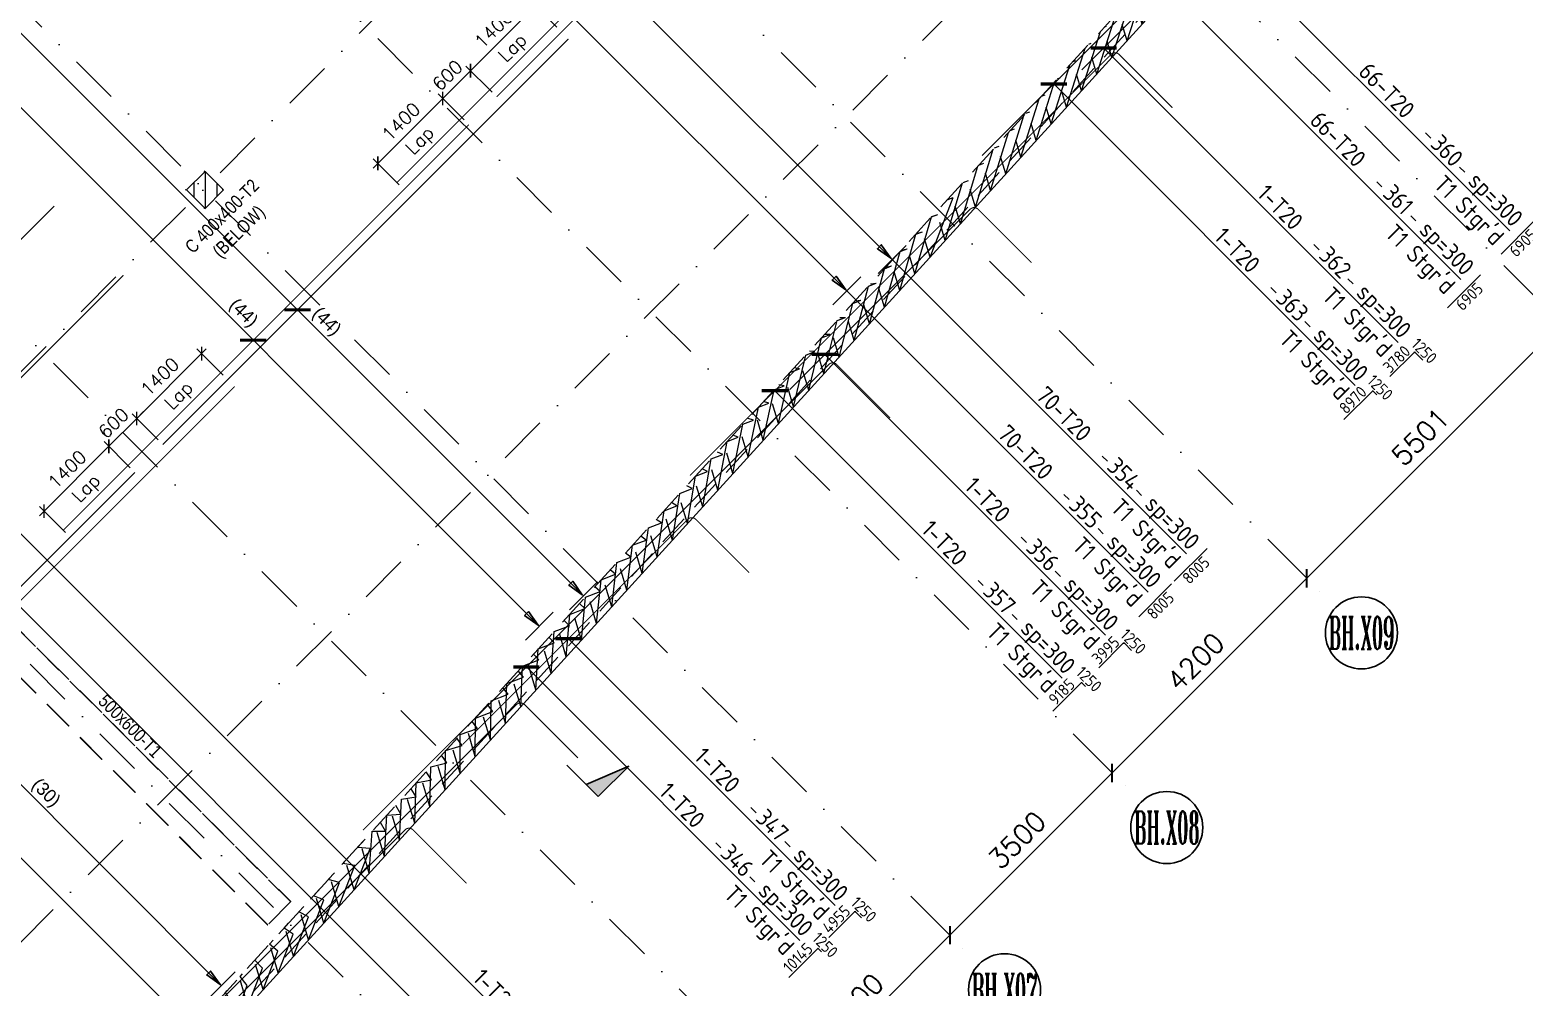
# Model space of a CAD drawing. Extents: x 660761725 to 1323371458, y 2734871439 to 5470067957.
# Drawn here: x 661615071 to 661637868, y 2735033176 to 2735047780 of the extents above; entities that cross this region are included whole.
import ezdxf
from ezdxf.enums import TextEntityAlignment as Align

# ---------------------------------------------------------------- set-up
doc = ezdxf.new("R2010")
doc.units = 0
for name, pattern in [('AXES', [1.95, 1.2, -0.25, 0.25, -0.25]), ('Hidden', [714.375, 476.25, -238.125]), ('sbp_axis_short', [10, 5, -2.5, 0, -2.5])]:
    doc.linetypes.add(name, pattern=pattern)
doc.layers.add('A-DETL', color=5, linetype='Continuous', lineweight=9, true_color=0x0000ff)
for name, color, linetype, lineweight in [('A-FLOR-PATT', 7, 'Continuous', 15), ('A-ROOF', 7, 'Continuous', 15), ('S-BEAM-IDEN', 2, 'Continuous', 9), ('S-COLS-IDEN', 7, 'Continuous', 9), ('S-GRID', 7, 'Continuous', 9), ('S-GRID-IDEN', 7, 'Continuous', 13)]:
    doc.layers.add(name, color=color, linetype=linetype, lineweight=lineweight)
for name, color, linetype in [('S-AXIS', 20, 'AXES'), ('S-DIMO', 100, 'Continuous'), ('S-RBAR-T16', 201, 'Continuous'), ('S-RBAR-T20', 10, 'Continuous'), ('S-RDIMO', 8, 'Continuous'), ('S-RSYMB', 7, 'Continuous'), ('S-SCEL-INDT', 222, 'Continuous'), ('S-SIMPLETEXT', 7, 'Continuous')]:
    doc.layers.add(name, color=color, linetype=linetype)
doc.styles.add('Arial Narrow_1', font='ARIALN.TTF', dxfattribs={"height": 199.9999999999998})
doc.styles.add('ARMACAD', font='isocp.shx')
doc.styles.add('ROMANS', font='romans.shx')
doc.styles.add('ROMANT', font='romant')
doc.dimstyles.new('S-DIMI-100', dxfattribs={"dimscale": 100, "dimtxt": 2, "dimasz": 1.5, "dimexe": 1, "dimexo": 1, "dimgap": 1, "dimtad": 1, "dimdec": 0, "dimzin": 12, "dimdsep": 46, "dimtxsty": 'ROMANS', "dimblk": 'ARCHTICK', "dimcen": 0.09, "dimdle": 1, "dimclrd": 8, "dimclre": 8, "dimclrt": 4, "dimadec": 0, "dimazin": 3, "dimtfac": 1, "dimtdec": 0, "dimtix": 1, "dimtmove": 1, "dimatfit": 3, "dimtolj": 1, "dimtzin": 0, "dimarcsym": 0})
doc.dimstyles.new('S-DIMO-100', dxfattribs={"dimscale": 100, "dimtxt": 3, "dimasz": 2, "dimexe": 1.5, "dimexo": 1.5, "dimgap": 1.5, "dimtad": 1, "dimdec": 0, "dimzin": 12, "dimdsep": 46, "dimtxsty": 'ROMANS', "dimblk": 'ARCHTICK', "dimcen": 0.09, "dimdle": 1.5, "dimclrd": 8, "dimclre": 8, "dimclrt": 4, "dimadec": 0, "dimazin": 3, "dimtfac": 1, "dimtdec": 0, "dimtix": 1, "dimtmove": 1, "dimatfit": 3, "dimfxl": 1, "dimtolj": 1, "dimtzin": 0, "dimarcsym": 0})
pattern_1 = [(74.99999999999999, (0, 0), (-153.3407249233896, 41.08752341002518), [])]

# ---------------------------------------------------------------- blocks, each defined once
blk = doc.blocks.new('_ARCHTICK')
at = {"color": 0, "linetype": 'ByBlock', "const_width": 0.15}
blk.add_lwpolyline([(-0.5, -0.5), (0.5, 0.5)], dxfattribs=at)
blk = doc.blocks.new('*D106')
at = {"layer": 'S-DIMO', "color": 8, "lineweight": -2, "transparency": 16777216}
for p, q in [((662670865.278712, 2734539714.304279), (662666763.37868, 2734535612.214072)), ((662670753.1495123, 2734539614.301164), (662670653.146678, 2734539714.299362)), ((662666863.2801453, 2734535724.444356), (662666763.3737628, 2734535824.346107))]:
    blk.add_line(p, q, dxfattribs=at)
at = {"layer": 'S-DIMO', "color": 8, "lineweight": -2, "transparency": 16777216, "xscale": 200, "yscale": 200, "zscale": 200}
for p, rotation in [((662670759.2151537, 2734539608.235803), 45.00132815847456), ((662666869.4422386, 2734535718.282548), 225.0013281584746)]:
    blk.add_blockref('_ARCHTICK', p, dxfattribs=dict(at, rotation=rotation))
at = {"layer": 'S-DIMO', "color": 4, "transparency": 16777216, "insert": (662668602.1917437, 2734537875.386292), "char_height": 300, "width": 199.5440968434552, "attachment_point": 5, "rotation": 45.00132815847457, "style": 'ROMANS'}
blk.add_mtext('\\A1;5501', dxfattribs=at)
blk = doc.blocks.new('*D107')
at = {"layer": 'S-DIMO', "color": 8, "lineweight": -2, "transparency": 16777216}
for p, q in [((662666975.5054024, 2734535824.351418), (662663793.5986494, 2734532642.297144)), ((662666863.2801453, 2734535724.444356), (662666763.3733683, 2734535824.346501)), ((662663893.431664, 2734532754.595875), (662663793.5937319, 2734532854.429178))]:
    blk.add_line(p, q, dxfattribs=at)
at = {"layer": 'S-DIMO', "color": 8, "lineweight": -2, "transparency": 16777216, "xscale": 200, "yscale": 200, "zscale": 200}
for p, rotation in [((662666869.4418441, 2734535718.282943), 45.00132815847456), ((662663899.6622077, 2734532748.36562), 225.0013281584746)]:
    blk.add_blockref('_ARCHTICK', p, dxfattribs=dict(at, rotation=rotation))
at = {"layer": 'S-DIMO', "color": 4, "transparency": 16777216, "insert": (662665172.4150739, 2734534445.451398), "char_height": 300, "width": 199.5440968434552, "attachment_point": 5, "rotation": 45.00132815847457, "style": 'ROMANS'}
blk.add_mtext('\\A1;4200', dxfattribs=at)
blk = doc.blocks.new('*D108')
at = {"layer": 'S-DIMO', "color": 8, "lineweight": -2, "transparency": 16777216}
for p, q in [((662664005.7254373, 2734532854.434425), (662661318.7819568, 2734530167.366371)), ((662663893.431664, 2734532754.595875), (662663793.5934029, 2734532854.429507)), ((662661418.55793, 2734530279.72214), (662661318.7770395, 2734530379.498405))]:
    blk.add_line(p, q, dxfattribs=at)
at = {"layer": 'S-DIMO', "color": 8, "lineweight": -2, "transparency": 16777216, "xscale": 200, "yscale": 200, "zscale": 200}
for p, rotation in [((662663899.6618787, 2734532748.365949), 45.00132815847456), ((662661424.8455154, 2734530273.434847), 225.0013281584746)]:
    blk.add_blockref('_ARCHTICK', p, dxfattribs=dict(at, rotation=rotation))
at = {"layer": 'S-DIMO', "color": 4, "transparency": 16777216, "insert": (662662450.1167449, 2734531723.027515), "char_height": 300, "width": 199.5440968434552, "attachment_point": 5, "rotation": 45.00132815847457, "style": 'ROMANS'}
blk.add_mtext('\\A1;3500', dxfattribs=at)
blk = doc.blocks.new('*D109')
at = {"layer": 'S-DIMO', "color": 8, "lineweight": -2, "transparency": 16777216}
for p, q in [((662661530.908745, 2734530379.503651), (662658843.9652648, 2734527692.435597)), ((662661418.55793, 2734530279.72214), (662661318.7767109, 2734530379.498734)), ((662658943.6841958, 2734527804.848407), (662658843.9603475, 2734527904.567632))]:
    blk.add_line(p, q, dxfattribs=at)
at = {"layer": 'S-DIMO', "color": 8, "lineweight": -2, "transparency": 16777216, "xscale": 200, "yscale": 200, "zscale": 200}
for p, rotation in [((662661424.8451867, 2734530273.435175), 45.00132815847456), ((662658950.0288234, 2734527798.504073), 225.0013281584746)]:
    blk.add_blockref('_ARCHTICK', p, dxfattribs=dict(at, rotation=rotation))
at = {"layer": 'S-DIMO', "color": 4, "transparency": 16777216, "insert": (662659975.300053, 2734529248.096741), "char_height": 300, "width": 199.5440968434552, "attachment_point": 5, "rotation": 45.00132815847457, "style": 'ROMANS'}
blk.add_mtext('\\A1;3500', dxfattribs=at)
blk = doc.blocks.new('*U1142')
at = {"layer": 'S-AXIS', "color": 3, "linetype": 'Continuous'}
blk.add_circle((0, 5.5), 5.5, dxfattribs=at)
at = {"layer": 'S-AXIS', "color": 3, "linetype": 'Continuous', "ltscale": 0.5, "style": 'ROMANT', "width": 0.4, "flags": 8}
blk.add_attdef('A', text='', height=5, dxfattribs=at).set_placement((0, 5.5), align=Align.MIDDLE_CENTER)
blk = doc.blocks.new('*U1141')
at = {"layer": 'S-SCEL-INDT'}
blk.add_line((-1.598034076772778e-05, -9.017526509425661), (-4.236298395894313e-05, 0), dxfattribs=at)
blk.add_lwpolyline([(-1.598034251388655e-05, -9.017526509426535), (-2.729673832266011e-05, -5.517526509764139), (8.74998401881464, -9.017498218424205), (-1.598034251388655e-05, -9.017526509426535)], dxfattribs=at)
blk.add_solid([(8.749984018815223, -9.017498218424496), (-1.598034076772778e-05, -9.017526509423043), (4.374978361036412, -7.267512364094754), (-2.729674239717861e-05, -5.517526509763265)], dxfattribs=at)
blk = doc.blocks.new('I am… Limitless.')
at = {"layer": 'S-SCEL-INDT', "xscale": 75.00000000000088, "yscale": 75.00000000000088, "zscale": 75.00000000000088, "rotation": 44.999843533023}
blk.add_blockref('*U1141', (662368372.2272542, 2734532864.760094), dxfattribs=at)
blk = doc.blocks.new('I am… Atomic.')
at = {"layer": 'A-FLOR-PATT', "transparency": 33554600}
h = blk.add_hatch(dxfattribs=at)
h.set_pattern_fill('ANSI31', color=8, scale=50, angle=30, style=0)
h.set_pattern_definition(pattern_1)
edge = h.paths.add_edge_path()
edge.add_line((662389967.6433319, 2734579123.010657), (662390007.8012236, 2734579503.468677))
edge.add_line((662342114.705975, 2734544592.546931), (662390007.8012234, 2734579503.468677))
edge.add_line((662363195.8073889, 2734559608.047176), (662389967.7690635, 2734579123.040917))
edge.add_line((662362417.6524743, 2734559040.823584), (662363719.8899552, 2734559990.06879))
edge.add_line((662346720.4841449, 2734547598.623516), (662362783.6519626, 2734559307.613063))
edge.add_line((662345821.5310795, 2734546943.346041), (662347578.010761, 2734548223.703842))
edge.add_line((662342292.6126368, 2734544370.997322), (662346307.4227723, 2734547297.529027))
edge.add_line((662325865.2845687, 2734528370.671522), (662342114.6925843, 2734544592.5523))
edge.add_line((662340490.7204528, 2734542572.157625), (662342149.9785906, 2734544228.604904))
edge.add_line((662339422.0417168, 2734541505.28928), (662341320.3495216, 2734543400.381265))
edge.add_line((662336597.6306283, 2734538685.662872), (662340136.8031961, 2734542218.839921))
edge.add_line((662332705.8949801, 2734534800.520002), (662336243.7133716, 2734538332.345168))
edge.add_line((662332253.0745114, 2734534348.466631), (662332782.9359009, 2734534877.430412))
edge.add_line((662326312.3910785, 2734528417.846987), (662332351.9776915, 2734534447.202265))
edge.add_line((662325865.2845687, 2734528370.671522), (662326312.3910785, 2734528417.846987))
h = blk.add_hatch(dxfattribs=at)
h.set_pattern_fill('ANSI31', color=8, scale=50, angle=30, style=0)
h.set_pattern_definition(pattern_1)
edge = h.paths.add_edge_path()
edge.add_line((662389967.6433319, 2734579123.010657), (662390007.8012236, 2734579503.468677))
edge.add_line((662390178.8400514, 2734578972.951882), (662393574.2351673, 2734576558.543434))
edge.add_line((662390389.9110394, 2734578822.862847), (662389967.7690635, 2734579123.040917))
edge.add_line((662401600.1085552, 2734571260.373601), (662390007.8012234, 2734579503.468677))
edge.add_line((662401045.2346829, 2734570742.112331), (662400996.5411683, 2734571280.666277))
edge.add_line((662400996.5411683, 2734571280.666277), (662391834.41239, 2734577795.702194))
edge.add_line((662401631.7932035, 2734570909.939), (662401600.1085552, 2734571260.373601))
edge.add_line((662398386.0115408, 2734568087.393885), (662401045.2346829, 2734570742.112331))
edge.add_line((662378065.801715, 2734545768.423274), (662383150.2610395, 2734551353.010825))
edge.add_line((662383150.2610395, 2734551353.010825), (662388234.7203641, 2734556937.598375))
edge.add_line((662388234.7203641, 2734556937.598375), (662393319.1796887, 2734562522.185926))
edge.add_line((662393319.1796887, 2734562522.185926), (662398403.6390133, 2734568106.773477))
edge.add_line((662377177.0145457, 2734544792.211362), (662378389.7704264, 2734546124.258873))
edge.add_line((662345219.5168241, 2734509691.243385), (662350637.7770958, 2734515642.46591))
edge.add_line((662350637.7770958, 2734515642.46591), (662356056.0373675, 2734521593.688435))
edge.add_line((662356056.0373675, 2734521593.688435), (662361474.2976393, 2734527544.91096))
edge.add_line((662361474.2976393, 2734527544.91096), (662366892.5579109, 2734533496.133485))
edge.add_line((662366892.5579109, 2734533496.133485), (662372310.8181826, 2734539447.35601))
edge.add_line((662372310.8181826, 2734539447.35601), (662377729.0784543, 2734545398.578536))
edge.add_line((662345267.5598451, 2734509156.384884), (662400082.3408674, 2734569362.972085))
edge.add_line((662401418.6805061, 2734570690.601139), (662400941.3227103, 2734570214.051982))
edge.add_line((662400082.3408674, 2734569362.972085), (662401631.7932035, 2734570909.939))
h = blk.add_hatch(dxfattribs=at)
h.set_pattern_fill('ANSI31', color=8, scale=50, angle=30, style=0)
h.set_pattern_definition(pattern_1)
edge = h.paths.add_edge_path()
edge.add_line((662345468.2720397, 2734510142.524049), (662345661.1307589, 2734509588.669044))
edge.add_line((662345219.5168241, 2734509691.243385), (662350637.7770958, 2734515642.46591))
edge.add_line((662350637.7770958, 2734515642.46591), (662356056.0373675, 2734521593.688435))
edge.add_line((662356056.0373675, 2734521593.688435), (662361474.2976393, 2734527544.91096))
edge.add_line((662361474.2976393, 2734527544.91096), (662366892.5579109, 2734533496.133485))
edge.add_line((662366892.5579109, 2734533496.133485), (662372310.8181826, 2734539447.35601))
edge.add_line((662372310.8181826, 2734539447.35601), (662377729.0784543, 2734545398.578536))
edge.add_line((662345267.5598451, 2734509156.384884), (662400082.3408674, 2734569362.972085))
h = blk.add_hatch(dxfattribs=at)
h.set_pattern_fill('ANSI31', color=8, scale=50, angle=30, style=0)
h.set_pattern_definition(pattern_1)
h.paths.add_polyline_path([(662362567.9684874, 2734541642.178336), (662362850.2918742, 2734541359.375729), (662363133.0834014, 2734541642.167034), (662362850.7600147, 2734541924.969641)])
at = {"layer": 'A-DETL', "color": 8, "linetype": 'Hidden', "lineweight": 9}
for p, q in [((662399013.4511831, 2734568320.204953), (662345232.817815, 2734509249.488402)), ((662364156.989607, 2734530781.92594), (662352854.1594731, 2734542085.231205)), ((662352856.9098378, 2734542087.986068), (662364159.7371086, 2734530784.677935)), ((662362850.7600147, 2734541924.969641), (662362567.9684874, 2734541642.178336)), ((662362830.1465198, 2734541933.228604), (662362850.7600147, 2734541924.969641)), ((662363133.0834014, 2734541642.167034), (662362850.7600147, 2734541924.969641)), ((662362547.0126108, 2734541650.574477), (662362567.9684874, 2734541642.178336)), ((662362567.9684874, 2734541642.178336), (662362850.2918742, 2734541359.375729)), ((662362850.2918742, 2734541359.375729), (662363133.0834014, 2734541642.167034)), ((662363132.9666896, 2734541642.213795), (662363113.2691132, 2734541650.105788)), ((662362830.1352042, 2734541367.451661), (662362850.1751623, 2734541359.42249)), ((662363803.4928061, 2734530428.444213), (662357906.7160728, 2734536325.468826)), ((662357915.4686385, 2734536321.962039), (662363806.1121893, 2734530431.06788)), ((662364159.7371086, 2734530784.677935), (662363806.1121893, 2734530431.06788)), ((662364156.989607, 2734530781.92594), (662364159.7371086, 2734530784.677935)), ((662363806.1121893, 2734530431.06788), (662363803.4928061, 2734530428.444213)), ((662363804.2896813, 2734530429.241055), (662363806.0797445, 2734530431.031041))]:
    blk.add_line(p, q, dxfattribs=at)
at = {"layer": 'A-DETL', "color": 8, "linetype": 'Hidden', "lineweight": 9, "flags": 128}
blk.add_lwpolyline([(662345219.5168241, 2734509691.243385), (662350637.7770958, 2734515642.46591), (662356056.0373675, 2734521593.688435), (662361474.2976393, 2734527544.91096), (662366892.5579109, 2734533496.133485), (662372310.8181826, 2734539447.35601), (662377729.0784543, 2734545398.578536)], dxfattribs=at)
at = {"layer": 'A-ROOF', "color": 8, "lineweight": 13}
blk.add_line((662345267.5598451, 2734509156.384884), (662400082.3408674, 2734569362.972085), dxfattribs=at)
at = {"layer": 'S-BEAM-IDEN', "color": 8, "insert": (662361347.7209812, 2734533966.641987), "char_height": 199.9999999999998, "width": 1539.239999999998, "attachment_point": 1, "rotation": 314.9987998853191, "style": 'Arial Narrow_1'}
blk.add_mtext('500x600-T1', dxfattribs=at)
at = {"layer": 'S-COLS-IDEN', "color": 8, "char_height": 199.9999999999998, "attachment_point": 1, "rotation": 44.99999999999995, "style": 'Arial Narrow_1'}
for s, insert, width in [('C 400x400-T2', (662362523.9948907, 2734540800.585989), 1819.830624999998), ('(BELOW)', (662362944.9443963, 2734540735.104955), 1218.564999999999)]:
    blk.add_mtext(s, dxfattribs=dict(at, insert=insert, width=width))
blk = doc.blocks.new('*D253')
at = {"layer": 'S-RBAR-T16', "color": 8, "lineweight": -2, "transparency": 16777216}
for p, q in [((661617761.4165471, 2735042912.16855), (661616630.045352, 2735041780.797927)), ((661618017.7933155, 2735042514.37026), (661617619.9951909, 2735042912.168586)), ((661617027.8437631, 2735041524.420707), (661616630.0453877, 2735041922.219283))]:
    blk.add_line(p, q, dxfattribs=at)
at = {"layer": 'S-RBAR-T16', "color": 8, "lineweight": -2, "transparency": 16777216, "xscale": 150, "yscale": 150, "zscale": 150}
for p, rotation in [((661617690.7058511, 2735042841.45789), 44.99998551075971), ((661616700.756048, 2735041851.508587), 224.9999855107597)]:
    blk.add_blockref('_ARCHTICK', p, dxfattribs=dict(at, rotation=rotation))
at = {"layer": 'S-RBAR-T16', "color": 4, "transparency": 16777216, "char_height": 200, "attachment_point": 5, "rotation": 44.999985510759686, "style": 'ROMANS'}
for s, insert in [('\\A1;1400', (661617054.3096292, 2735042487.904631)), ('\\A1;Lap', (661617360.7224902, 2735042181.491614))]:
    blk.add_mtext(s, dxfattribs=dict(at, insert=insert))
blk = doc.blocks.new('*D254')
at = {"layer": 'S-RBAR-T16', "color": 8, "lineweight": -2, "transparency": 16777216}
for p, q in [((661616347.2028642, 2735041497.95499), (661615215.831773, 2735040366.584472)), ((661616603.5796955, 2735041100.156638), (661616205.781508, 2735041497.955027)), ((661615613.6302474, 2735040110.207188), (661615215.8318088, 2735040508.005828))]:
    blk.add_line(p, q, dxfattribs=at)
at = {"layer": 'S-RBAR-T16', "color": 8, "lineweight": -2, "transparency": 16777216, "xscale": 150, "yscale": 150, "zscale": 150}
for p, rotation in [((661616276.4921682, 2735041427.24433), 44.99998551075971), ((661615286.542469, 2735040437.295132), 224.9999855107597)]:
    blk.add_blockref('_ARCHTICK', p, dxfattribs=dict(at, rotation=rotation))
at = {"layer": 'S-RBAR-T16', "color": 4, "transparency": 16777216, "char_height": 200, "attachment_point": 5, "rotation": 44.999985510759686, "style": 'ROMANS'}
for s, insert in [('\\A1;1400', (661615640.0959983, 2735041073.691124)), ('\\A1;Lap', (661615946.5088593, 2735040767.278107))]:
    blk.add_mtext(s, dxfattribs=dict(at, insert=insert))
blk = doc.blocks.new('*D255')
at = {"layer": 'S-RBAR-T16', "color": 8, "lineweight": -2, "transparency": 16777216}
for p, q in [((661616700.7561557, 2735041851.50848), (661616806.8221998, 2735041957.57447)), ((661616700.7561557, 2735041851.50848), (661616276.4919801, 2735041427.244518)), ((661617027.8437631, 2735041524.420707), (661616630.0454954, 2735041922.219175)), ((661616603.5796955, 2735041100.156638), (661616205.7813197, 2735041497.955215)), ((661616276.4919801, 2735041427.244518), (661616170.4259362, 2735041321.178528))]:
    blk.add_line(p, q, dxfattribs=at)
at = {"layer": 'S-RBAR-T16', "color": 8, "lineweight": -2, "transparency": 16777216, "xscale": 150, "yscale": 150, "zscale": 150}
for p, rotation in [((661616700.7561557, 2735041851.50848), 224.9999855107597), ((661616276.4919801, 2735041427.244518), 44.99998551075968)]:
    blk.add_blockref('_ARCHTICK', p, dxfattribs=dict(at, rotation=rotation))
at = {"layer": 'S-RBAR-T16', "color": 4, "transparency": 16777216, "insert": (661616347.2027472, 2735041780.797891), "char_height": 200, "attachment_point": 5, "rotation": 44.999985510759686, "style": 'ROMANS'}
blk.add_mtext('\\A1;600', dxfattribs=at)
blk = doc.blocks.new('*D287')
at = {"layer": 'S-RBAR-T16', "color": 8, "lineweight": -2, "transparency": 16777216}
for p, q in [((661622855.0647831, 2735048217.375462), (661621723.6935883, 2735047086.004839)), ((661623111.4415517, 2735047819.577172), (661622713.6434269, 2735048217.375498)), ((661622121.4919995, 2735046829.627619), (661621723.693624, 2735047227.426196))]:
    blk.add_line(p, q, dxfattribs=at)
at = {"layer": 'S-RBAR-T16', "color": 8, "lineweight": -2, "transparency": 16777216, "xscale": 150, "yscale": 150, "zscale": 150}
for p, rotation in [((661622784.3540871, 2735048146.664802), 44.99998551075971), ((661621794.4042842, 2735047156.715499), 224.9999855107597)]:
    blk.add_blockref('_ARCHTICK', p, dxfattribs=dict(at, rotation=rotation))
at = {"layer": 'S-RBAR-T16', "color": 4, "transparency": 16777216, "char_height": 200, "attachment_point": 5, "rotation": 44.999985510759686, "style": 'ROMANS'}
for s, insert in [('\\A1;1400', (661622147.9578655, 2735047793.111543)), ('\\A1;Lap', (661622454.3707265, 2735047486.698526))]:
    blk.add_mtext(s, dxfattribs=dict(at, insert=insert))
blk = doc.blocks.new('*D288')
at = {"layer": 'S-RBAR-T16', "color": 8, "lineweight": -2, "transparency": 16777216}
for p, q in [((661621440.8511006, 2735046803.161902), (661620309.4800094, 2735045671.791384)), ((661621697.2279317, 2735046405.36355), (661621299.4297444, 2735046803.161938)), ((661620707.2784836, 2735045415.4141), (661620309.4800452, 2735045813.21274))]:
    blk.add_line(p, q, dxfattribs=at)
at = {"layer": 'S-RBAR-T16', "color": 8, "lineweight": -2, "transparency": 16777216, "xscale": 150, "yscale": 150, "zscale": 150}
for p, rotation in [((661621370.1404046, 2735046732.451242), 44.99998551075971), ((661620380.1907054, 2735045742.502044), 224.9999855107597)]:
    blk.add_blockref('_ARCHTICK', p, dxfattribs=dict(at, rotation=rotation))
at = {"layer": 'S-RBAR-T16', "color": 4, "transparency": 16777216, "char_height": 200, "attachment_point": 5, "rotation": 44.999985510759686, "style": 'ROMANS'}
for s, insert in [('\\A1;1400', (661620733.7442347, 2735046378.898036)), ('\\A1;Lap', (661621040.1570957, 2735046072.485019))]:
    blk.add_mtext(s, dxfattribs=dict(at, insert=insert))
blk = doc.blocks.new('*D289')
at = {"layer": 'S-RBAR-T16', "color": 8, "lineweight": -2, "transparency": 16777216}
for p, q in [((661622121.4919995, 2735046829.627619), (661621723.6937319, 2735047227.426087)), ((661621794.4043921, 2735047156.715392), (661621900.470436, 2735047262.781382)), ((661621794.4043921, 2735047156.715392), (661621370.1402165, 2735046732.45143)), ((661621697.2279317, 2735046405.36355), (661621299.4295563, 2735046803.162127)), ((661621370.1402165, 2735046732.45143), (661621264.0741724, 2735046626.38544))]:
    blk.add_line(p, q, dxfattribs=at)
at = {"layer": 'S-RBAR-T16', "color": 8, "lineweight": -2, "transparency": 16777216, "xscale": 150, "yscale": 150, "zscale": 150}
for p, rotation in [((661621794.4043921, 2735047156.715392), 224.9999855107597), ((661621370.1402165, 2735046732.45143), 44.99998551075968)]:
    blk.add_blockref('_ARCHTICK', p, dxfattribs=dict(at, rotation=rotation))
at = {"layer": 'S-RBAR-T16', "color": 4, "transparency": 16777216, "insert": (661621440.8509837, 2735047086.004803), "char_height": 200, "attachment_point": 5, "rotation": 44.999985510759686, "style": 'ROMANS'}
blk.add_mtext('\\A1;600', dxfattribs=at)
blk = doc.blocks.new('CADF_02')
at = {"color": 0}
blk.add_lwpolyline([(0, 0), (2.5, -0.4166666679084301), (2.5, 0.4166666679084301)], close=True, dxfattribs=at)
blk = doc.blocks.new('cadf_03')
at = {"color": 8}
blk.add_lwpolyline([(-3.725290298461914e-09, 2.99999999627471), (3.725290298461914e-09, -3.000000007450581)], dxfattribs=at)
blk.add_blockref('CADF_02', (0.2513523101806641, 0), dxfattribs=at)
blk = doc.blocks.new('cadf_10')
at = {"color": 1}
for p, q in [((-4.158496580606208, 1.201089783226742), (-5.644468778018359, 1.201089783226742)), ((4.158496580606207, 1.201089783226742), (5.644468778018359, 1.201089783226742))]:
    blk.add_line(p, q, dxfattribs=at)
at = {"style": 'ARMACAD'}
for tag, p in [('$COM1', (-10.93526643674234, 2.542619974829577)), ('$COM2', (-9.757982686735758, -5.302973364669228))]:
    blk.add_attdef(tag, text='', height=3.5, dxfattribs=at).set_placement(p, align=Align.BOTTOM_RIGHT)
at = {"color": 1, "style": 'ARMACAD'}
blk.add_attdef('$NUM', text='', height=3.5, dxfattribs=at).set_placement((0, 0), align=Align.CENTER)
blk = doc.blocks.new('cadf_04')
at = {"color": 8, "const_width": 0.5000000000000002}
blk.add_lwpolyline([(1.414213560521603, 1.414213564246893), (-1.414213556796312, -1.414213556796312)], dxfattribs=at)
blk = doc.blocks.new('*U570', base_point=(661625651.158389, 2735032434.887655))
at = {"layer": 'S-RSYMB'}
blk.add_lwpolyline([(661625388.0839695, 2735032213.225567), (661625829.8283191, 2735032654.969892, -0.4142135623730951), (661625837.456512, 2735032654.969892), (661625888.0839695, 2735032604.342431)], format="xyb", dxfattribs=at)
at = {"layer": 'S-RSYMB', "style": 'ARMACAD'}
for tag, rotation, p in [('D1', 314.9999983894099, (661625944.0875229, 2735032710.973439)), ('D0', 44.99999838871287, (661625527.6388667, 2735032515.415011))]:
    blk.add_attdef(tag, text='', height=180, rotation=rotation, dxfattribs=at).set_placement(p, align=Align.MIDDLE_CENTER)
blk = doc.blocks.new('*U571', base_point=(661627822.535044, 2735034606.264182))
at = {"layer": 'S-RSYMB'}
blk.add_lwpolyline([(661627580.7207736, 2735034408.402142), (661627973.5381625, 2735034801.219508, -0.4142135623730951), (661627987.573018, 2735034801.219508), (661628080.7207736, 2735034708.071747)], format="xyb", dxfattribs=at)
at = {"layer": 'S-RSYMB', "style": 'ARMACAD'}
for tag, rotation, p in [('D1', 314.9999983894099, (661628115.4641778, 2735034835.962905)), ('D0', 44.99999838879604, (661627695.8121905, 2735034686.128107))]:
    blk.add_attdef(tag, text='', height=180, rotation=rotation, dxfattribs=at).set_placement(p, align=Align.MIDDLE_CENTER)
blk = doc.blocks.new('*U578', base_point=(661633882.0752535, 2735040665.804037))
at = {"layer": 'S-RSYMB'}
blk.add_lwpolyline([(661633882.0752535, 2735040415.80405), (661634382.0752535, 2735040915.804022)], dxfattribs=at)
at = {"layer": 'S-RSYMB', "style": 'ARMACAD'}
blk.add_attdef('D0', text='', height=180, rotation=44.99999838821859, dxfattribs=at).set_placement((661634213.392531, 2735040584.486754), align=Align.MIDDLE_CENTER)
blk = doc.blocks.new('*U579', base_point=(661632928.6318511, 2735039712.36069))
at = {"layer": 'S-RSYMB'}
blk.add_lwpolyline([(661632928.6318511, 2735039462.360704), (661633428.6318511, 2735039962.360676)], dxfattribs=at)
at = {"layer": 'S-RSYMB', "style": 'ARMACAD'}
blk.add_attdef('D0', text='', height=180, rotation=44.99999838761516, dxfattribs=at).set_placement((661633259.9491286, 2735039631.043408), align=Align.MIDDLE_CENTER)
blk = doc.blocks.new('*U580', base_point=(661631239.698215, 2735038023.427153))
at = {"layer": 'S-RSYMB'}
blk.add_lwpolyline([(661631006.4682804, 2735037835.174999), (661631379.5301417, 2735038208.236839, -0.4142135623730951), (661631396.1518531, 2735038208.236838), (661631506.4682804, 2735038097.920405)], format="xyb", dxfattribs=at)
at = {"layer": 'S-RSYMB', "style": 'ARMACAD'}
for tag, rotation, p in [('D1', 314.9999983894099, (661631532.6273489, 2735038234.395899)), ('D0', 44.99999839014098, (661631111.6819335, 2735038103.023201))]:
    blk.add_attdef(tag, text='', height=180, rotation=rotation, dxfattribs=at).set_placement(p, align=Align.MIDDLE_CENTER)
blk = doc.blocks.new('*U581', base_point=(661630122.9064159, 2735036906.635419))
at = {"layer": 'S-RSYMB'}
blk.add_lwpolyline([(661629862.1711025, 2735036687.591885), (661630298.5323598, 2735037123.953118, -0.4142135623730951), (661630306.8654331, 2735037123.953118), (661630362.1711025, 2735037068.647445)], format="xyb", dxfattribs=at)
at = {"layer": 'S-RSYMB', "style": 'ARMACAD'}
for tag, rotation, p in [('D1', 314.9999983894099, (661630415.8355498, 2735037177.617559)), ('D0', 44.99999838821733, (661629999.0344536, 2735036987.089784))]:
    blk.add_attdef(tag, text='', height=180, rotation=rotation, dxfattribs=at).set_placement(p, align=Align.MIDDLE_CENTER)
blk = doc.blocks.new('*U584', base_point=(661637934.9381195, 2735044718.666665))
at = {"layer": 'S-RSYMB'}
blk.add_lwpolyline([(661637934.9381195, 2735044468.666678), (661638434.9381195, 2735044968.66665)], dxfattribs=at)
at = {"layer": 'S-RSYMB', "style": 'ARMACAD'}
blk.add_attdef('D0', text='', height=180, rotation=44.99999838754697, dxfattribs=at).set_placement((661638266.2553971, 2735044637.349382), align=Align.MIDDLE_CENTER)
blk = doc.blocks.new('*U585', base_point=(661637190.6269654, 2735043974.355555))
at = {"layer": 'S-RSYMB'}
blk.add_lwpolyline([(661637190.6269654, 2735043724.355569), (661637690.6269654, 2735044224.355541)], dxfattribs=at)
at = {"layer": 'S-RSYMB', "style": 'ARMACAD'}
blk.add_attdef('D0', text='', height=180, rotation=44.99999838544924, dxfattribs=at).set_placement((661637521.944243, 2735043893.038272), align=Align.MIDDLE_CENTER)
blk = doc.blocks.new('*U586', base_point=(661635857.8592538, 2735042641.587921))
at = {"layer": 'S-RSYMB'}
blk.add_lwpolyline([(661635626.9700369, 2735042455.956123), (661635994.6450968, 2735042823.631163, -0.4142135623730951), (661636011.9721743, 2735042823.631163), (661636126.9700369, 2735042708.633294)], format="xyb", dxfattribs=at)
at = {"layer": 'S-RSYMB', "style": 'ARMACAD'}
for tag, rotation, p in [('D1', 314.9999984187696, (661636150.7883877, 2735042847.449506)), ('D0', 44.9999984192381, (661635729.4902893, 2735042721.110925))]:
    blk.add_attdef(tag, text='', height=180, rotation=rotation, dxfattribs=at).set_placement(p, align=Align.MIDDLE_CENTER)
blk = doc.blocks.new('*U587', base_point=(661635034.3777316, 2735041818.106447))
at = {"layer": 'S-RSYMB'}
blk.add_lwpolyline([(661634774.2185388, 2735041599.70786), (661635209.2539431, 2735042034.743241, -0.4142135623730951), (661635217.7606281, 2735042034.743241), (661635274.2185388, 2735041978.285327)], format="xyb", dxfattribs=at)
at = {"layer": 'S-RSYMB', "style": 'ARMACAD'}
for tag, rotation, p in [('D1', 314.9999984187696, (661635327.3068655, 2735042087.831562)), ('D0', 44.99999841276389, (661634910.4189634, 2735041898.542833))]:
    blk.add_attdef(tag, text='', height=180, rotation=rotation, dxfattribs=at).set_placement(p, align=Align.MIDDLE_CENTER)
blk = doc.blocks.new('I am… All Range.')
at = {"layer": 'S-GRID', "color": 8, "linetype": 'sbp_axis_short', "lineweight": 13, "ltscale": 150}
for p, q in [((662622712.44625, 2734514326.959595), (662688816.0170653, 2734580430.53041)), ((662627061.1529542, 2734509978.252891), (662693164.7237693, 2734576081.823706)), ((662638694.7375193, 2734563892.988339), (662667314.0845935, 2734535273.641264)), ((662648660.6112016, 2734561705.974301), (662671204.6017749, 2734539163.067255)), ((662635724.8890384, 2734560923.139858), (662664344.2237372, 2734532303.805159)), ((662633250.0153042, 2734558448.266124), (662661869.4970862, 2734529828.784341)), ((662630775.1415697, 2734555973.392389), (662659394.7554803, 2734527353.778479)), ((662628300.2678357, 2734553498.518655), (662656919.881746, 2734524878.904745))]:
    blk.add_line(p, q, dxfattribs=at)
at = {"layer": 'S-GRID-IDEN', "color": 9}
ref = blk.add_blockref('*U1142', (662667703.0011817, 2734534334.740394), dxfattribs=dict(at, xscale=100.0000000000075, yscale=100, zscale=100.0000000000028, rotation=359.9999999381469))
ref.add_attrib('A', 'BH.X09', dxfattribs={"layer": 'S-AXIS', "color": 3, "linetype": 'Continuous', "ltscale": 0.5, "height": 499.9999999999999, "rotation": 359.9999999381469, "style": 'ROMANT', "width": 0.4000000000000299}).set_placement((662667703.0011823, 2734534884.740393), align=Align.MIDDLE_CENTER)
ref = blk.add_blockref('*U1142', (662664733.1403254, 2734531364.904288), dxfattribs=dict(at, xscale=100.0000000000075, yscale=100, zscale=100.0000000000028, rotation=359.9999999381469))
ref.add_attrib('A', 'BH.X08', dxfattribs={"layer": 'S-AXIS', "color": 3, "linetype": 'Continuous', "ltscale": 0.5, "height": 499.9999999999999, "rotation": 359.9999999381469, "style": 'ROMANT', "width": 0.4000000000000299}).set_placement((662664733.140326, 2734531914.904288), align=Align.MIDDLE_CENTER)
ref = blk.add_blockref('*U1142', (662662258.4136744, 2734528889.883471), dxfattribs=dict(at, xscale=100.0000000000075, yscale=100, zscale=100.0000000000028, rotation=359.9999999381469))
ref.add_attrib('A', 'BH.X07', dxfattribs={"layer": 'S-AXIS', "color": 3, "linetype": 'Continuous', "ltscale": 0.5, "height": 499.9999999999999, "rotation": 359.9999999381469, "style": 'ROMANT', "width": 0.4000000000000299}).set_placement((662662258.413675, 2734529439.883471), align=Align.MIDDLE_CENTER)
at = {"layer": 'S-DIMO', "color": 3}
for base, p1, p2, picture, middle in [((662666869.4422386, 2734535718.282548), (662670859.2179883, 2734539508.237605), (662666969.3486209, 2734535618.380797), '*D106', (662668602.1917437, 2734537875.386292)), ((662663899.6622077, 2734532748.36562), (662666969.3486209, 2734535618.380797), (662663999.5001398, 2734532648.532316), '*D107', (662665172.4150739, 2734534445.451398)), ((662661424.8455154, 2734530273.434847), (662663999.5001398, 2734532648.532316), (662661524.6264057, 2734530173.658582), '*D108', (662662450.1167449, 2734531723.027515)), ((662658950.0288234, 2734527798.504073), (662661524.6264057, 2734530173.658582), (662659049.7526716, 2734527698.784848), '*D109', (662659975.300053, 2734529248.096741))]:
    dim = blk.add_linear_dim(base=base, p1=p1, p2=p2, angle=45.00132815847456, dimstyle='S-DIMO-100', dxfattribs=at)
    dim.commit()
    dim.dimension.update_dxf_attribs({"geometry": picture, "text_midpoint": middle})

msp = doc.modelspace()

# ---------------------------------------------------------------- linework, layer by layer
at = {"layer": 'S-RBAR-T20', "linetype": 'Hidden', "const_width": 16}
for points in [[(661622192.2026602, 2735046758.917014), (661627851.604042, 2735052418.318077)], [(661620672.2095722, 2735045450.482977), (661626331.6109408, 2735051109.884027)], [(661617098.5544245, 2735041453.7101), (661623287.9316807, 2735047643.087008)], [(661615578.5613365, 2735040145.276063), (661621767.9385792, 2735046334.652957)], [(661609005.2957051, 2735038654.933932), (661615441.2628369, 2735045090.900702)], [(661612253.0251327, 2735039792.288886), (661616496.4500122, 2735044035.713526)], [(661611758.3163122, 2735035901.913325), (661618194.2834442, 2735042337.880095)], [(661610238.3232242, 2735034593.479288), (661616674.2903425, 2735041029.446044)]]:
    msp.add_lwpolyline(points, dxfattribs=at)
for points in [[(661629599.3665804, 2735045862.228632), (661635873.4275216, 2735052136.289226, -0.4142135623730951), (661635996.1105481, 2735052136.289222), (661636810.3439841, 2735051322.055741)], [(661631119.3596687, 2735047170.662669), (661633722.65438, 2735049773.957236, -0.4142135623730951), (661633845.3374065, 2735049773.957233), (661634659.5708425, 2735048959.723752)], [(661625141.7604948, 2735040980.931804), (661631566.0553213, 2735047405.226269, -0.4142135623730951), (661631688.7383478, 2735047405.226265), (661632502.9717834, 2735046590.992784)], [(661626661.7535828, 2735042289.36584), (661629415.2822119, 2735045042.894315, -0.4142135623730951), (661629537.9652383, 2735045042.894311), (661630352.198674, 2735044228.66083)], [(661620154.1782744, 2735035569.658869), (661627258.6831615, 2735042674.163356, -0.4142135623730951), (661627381.3661879, 2735042674.163353), (661628195.5996236, 2735041859.929872)], [(661621674.1713624, 2735036878.092906), (661625107.9100499, 2735040311.8314, -0.4142135623730951), (661625230.5930763, 2735040311.831397), (661626044.826512, 2735039497.597915)], [(661614920.2927092, 2735029911.509541), (661622494.9873314, 2735037486.203738, -0.4142135623730951), (661622617.6703578, 2735037486.203734), (661623431.9037935, 2735036671.970253)], [(661616440.2857972, 2735031219.943577), (661620794.7119634, 2735035574.369499, -0.4142135623730951), (661620917.3949898, 2735035574.369495), (661621731.6284255, 2735034760.136014)]]:
    msp.add_lwpolyline(points, format="xyb", dxfattribs=at)
at = {"layer": 'S-RDIMO'}
for p, q in [((661613747.330447, 2735058754.844771), (661628225.4356068, 2735044276.738773)), ((661613056.9166142, 2735058275.989943), (661627535.0217731, 2735043797.883944)), ((661623517.1185938, 2735039144.73103), (661614504.4708437, 2735048157.379286)), ((661622842.9801466, 2735038682.151584), (661613830.3323963, 2735047694.79984)), ((661631452.9013429, 2735047504.204323), (661635945.2670187, 2735043011.838384)), ((661630691.5782483, 2735046954.440237), (661635289.7234062, 2735042356.29481)), ((661627200.2232149, 2735042827.835441), (661631480.7433885, 2735038547.315017)), ((661626435.7165699, 2735042274.887803), (661630822.016225, 2735037888.587891)), ((661613742.5059618, 2735041281.769633), (661623978.8514633, 2735031045.42353)), ((661613074.6676642, 2735040825.490336), (661623416.7926468, 2735030483.364747)), ((661617992.9879302, 2735033196.90968), (661612036.8760552, 2735039153.02189)), ((661617332.0512849, 2735032747.532038), (661611375.9394106, 2735038703.644247)), ((661623287.7416412, 2735038491.663094), (661627356.4163135, 2735034422.988183)), ((661622645.2829281, 2735038060.763379), (661626819.7370797, 2735033886.308981))]:
    msp.add_line(p, q, dxfattribs=at)
for points in [[(661632944.3140233, 2735049419.88098), (661637648.8117229, 2735044715.382989)], [(661632094.2233864, 2735048781.349357), (661636904.5005687, 2735043971.071879)], [(661628225.4356068, 2735044276.738773), (661632717.801275, 2735039784.372831)], [(661627535.0217731, 2735043797.883944), (661632133.1669223, 2735039199.738513)]]:
    msp.add_lwpolyline(points, dxfattribs=at)

# ---------------------------------------------------------------- block references
at = {"layer": 'S-AXIS'}
for name, p in [('I am… All Range.', (-1032317.531363606, 503695.4297404289)), ('I am… Atomic.', (-745106.9118326902, 503695.4297404289)), ('I am… Limitless.', (-745106.9118326902, 503695.4297404289))]:
    msp.add_blockref(name, p, dxfattribs=at)
at = {"layer": 'S-RDIMO'}
for name, p, xscale, yscale, zscale, rotation in [('cadf_04', (661631452.9013426, 2735047504.204323), 100, 100, 100, 314.9999983202445), ('cadf_04', (661630691.5782481, 2735046954.440237), 99.99999999999996, 99.99999999999996, 99.99999999999996, 314.9999983208063), ('cadf_03', (661628225.4356068, 2735044276.738773), 99.99999999999996, 99.99999999999996, 99.99999999999996, 134.9999983202376), ('cadf_03', (661627535.0217731, 2735043797.883944), 99.99999999999996, 99.99999999999996, 99.99999999999996, 134.9999983110204), ('cadf_04', (661619153.3471547, 2735043508.502717), 99.99999999999892, 100, 100, 134.9999984451719), ('cadf_04', (661618479.2087059, 2735043045.92327), 99.99999999999996, 99.99999999999996, 99.99999999999996, 134.9999983952634), ('cadf_04', (661627200.2232149, 2735042827.835441), 100, 100, 100, 314.999998325371), ('cadf_04', (661626435.7165699, 2735042274.887803), 100.0000000000001, 100.0000000000001, 100.0000000000001, 314.9999983190413), ('cadf_03', (661623517.118594, 2735039144.73103), 99.99999999999996, 99.99999999999996, 99.99999999999996, 134.9999983929899), ('cadf_03', (661622842.9801463, 2735038682.151584), 100, 100, 100, 134.9999983933688), ('cadf_04', (661623287.741641, 2735038491.663094), 99.99999999999989, 99.99999999999989, 99.99999999999989, 314.999998314849), ('cadf_04', (661622645.2829279, 2735038060.763378), 99.99999999999989, 99.99999999999989, 99.99999999999989, 314.9999983098725), ('cadf_03', (661617992.98793, 2735033196.90968), 99.99999999999999, 99.99999999999999, 99.99999999999999, 134.9999983865186)]:
    msp.add_blockref(name, p, dxfattribs=dict(at, xscale=xscale, yscale=yscale, zscale=zscale, rotation=rotation))
at = {"layer": 'S-RSYMB'}
for name, p, values in [('*U584', (661637518.0595673, 2735044609.69335), {'D0': '6905'}), ('*U585', (661636699.8850766, 2735043791.518907), {'D0': '6905'}), ('*U586', (661636051.6108036, 2735042676.127414, 1e-08), {'D0': '3780', 'D1': '1250'}), ('*U587', (661635379.1162271, 2735042053.354104, 1e-08), {'D0': '8970', 'D1': '1250'}), ('*U578', (661632530.621403, 2735039618.456274), {'D0': '8005'}), ('*U579', (661631989.10413, 2735039076.939032), {'D0': '8005'}), ('*U580', (661631612.1041979, 2735038236.490491, 1e-08), {'D0': '3995', 'D1': '1250'}), ('*U581', (661630936.2883255, 2735037602.480594, 1e-08), {'D0': '9185', 'D1': '1250'}), ('*U571', (661627500.6510328, 2735034129.860819, 1e-08), {'D0': '4955', 'D1': '1250'}), ('*U570', (661626911.254631, 2735033542.42643, 1e-08), {'D0': '10145', 'D1': '1250'})]:
    msp.add_blockref(name, p, dxfattribs=at).add_auto_attribs(values)
at = {"layer": 'S-SIMPLETEXT'}
ref = msp.add_blockref('cadf_10', (661636599.2224857, 2735045844.521803), dxfattribs=dict(at, xscale=74.99999998083517, yscale=75, zscale=75, rotation=314.9999983257133))
ref.add_attrib('$NUM', '360', dxfattribs={"color": 1, "height": 262.5, "rotation": 315, "style": 'ARMACAD', "flags": 2}).set_placement((661636599.2224857, 2735045844.521803), align=Align.CENTER)
ref.add_attrib('$COM1', '66-T20         sp=300', dxfattribs={"height": 262.5, "rotation": 315, "style": 'ARMACAD', "flags": 2}).set_placement((661637688.5864805, 2735044755.157744), align=Align.RIGHT)
ref = msp.add_blockref('cadf_10', (661635854.9113317, 2735045100.210693), dxfattribs=dict(at, xscale=74.99999998083517, yscale=75, zscale=75, rotation=314.9999983257133))
ref.add_attrib('$NUM', '361', dxfattribs={"color": 1, "height": 262.5, "rotation": 315, "style": 'ARMACAD', "flags": 2}).set_placement((661635854.9113317, 2735045100.210693), align=Align.CENTER)
ref.add_attrib('$COM1', '66-T20         sp=300', dxfattribs={"height": 262.5, "rotation": 315, "style": 'ARMACAD', "flags": 2}).set_placement((661636944.2753264, 2735044010.846634), align=Align.RIGHT)
ref = msp.add_blockref('cadf_10', (661634895.6777816, 2735044140.977198), dxfattribs=dict(at, xscale=74.99999998083516, yscale=75, zscale=75, rotation=314.9999983257133))
ref.add_attrib('$NUM', '362', dxfattribs={"color": 1, "height": 262.5, "rotation": 315, "style": 'ARMACAD', "flags": 2}).set_placement((661634895.6777816, 2735044140.977198), align=Align.CENTER)
ref.add_attrib('$COM1', '1-T20         sp=300', dxfattribs={"height": 262.5, "rotation": 315, "style": 'ARMACAD', "flags": 2}).set_placement((661635985.0417763, 2735043051.61314), align=Align.RIGHT)
ref = msp.add_blockref('cadf_10', (661634240.1341691, 2735043485.433624), dxfattribs=dict(at, xscale=74.99999998083516, yscale=75, zscale=75, rotation=314.9999983257133))
ref.add_attrib('$NUM', '363', dxfattribs={"color": 1, "height": 262.5, "rotation": 315, "style": 'ARMACAD', "flags": 2}).set_placement((661634240.1341691, 2735043485.433624), align=Align.CENTER)
ref.add_attrib('$COM1', '1-T20         sp=300', dxfattribs={"height": 262.5, "rotation": 315, "style": 'ARMACAD', "flags": 2}).set_placement((661635329.4981637, 2735042396.069565), align=Align.RIGHT)
ref = msp.add_blockref('cadf_10', (661631668.2120379, 2735040913.511645), dxfattribs=dict(at, xscale=74.99999998083516, yscale=75, zscale=75, rotation=314.9999983257133))
ref.add_attrib('$NUM', '354', dxfattribs={"color": 1, "height": 262.5, "rotation": 315, "style": 'ARMACAD', "flags": 2}).set_placement((661631668.2120379, 2735040913.511645), align=Align.CENTER)
ref.add_attrib('$COM1', '70-T20         sp=300', dxfattribs={"height": 262.5, "rotation": 315, "style": 'ARMACAD', "flags": 2}).set_placement((661632757.5760326, 2735039824.147586), align=Align.RIGHT)
ref = msp.add_blockref('cadf_10', (661631083.5776852, 2735040328.877326), dxfattribs=dict(at, xscale=74.99999998083516, yscale=75, zscale=75, rotation=314.9999983257133))
ref.add_attrib('$NUM', '355', dxfattribs={"color": 1, "height": 262.5, "rotation": 315, "style": 'ARMACAD', "flags": 2}).set_placement((661631083.5776852, 2735040328.877326), align=Align.CENTER)
ref.add_attrib('$COM1', '70-T20         sp=300', dxfattribs={"height": 262.5, "rotation": 315, "style": 'ARMACAD', "flags": 2}).set_placement((661632172.94168, 2735039239.513268), align=Align.RIGHT)
ref = msp.add_blockref('cadf_10', (661630431.1541514, 2735039676.453831), dxfattribs=dict(at, xscale=74.99999998083517, yscale=75, zscale=75, rotation=314.9999983257133))
ref.add_attrib('$NUM', '356', dxfattribs={"color": 1, "height": 262.5, "rotation": 315, "style": 'ARMACAD', "flags": 2}).set_placement((661630431.1541514, 2735039676.453831), align=Align.CENTER)
ref.add_attrib('$COM1', '1-T20         sp=300', dxfattribs={"height": 262.5, "rotation": 315, "style": 'ARMACAD', "flags": 2}).set_placement((661631520.5181462, 2735038587.089772), align=Align.RIGHT)
ref = msp.add_blockref('cadf_10', (661629772.4269878, 2735039017.726705), dxfattribs=dict(at, xscale=74.99999998083517, yscale=75, zscale=75, rotation=314.9999983257133))
ref.add_attrib('$NUM', '357', dxfattribs={"color": 1, "height": 262.5, "rotation": 315, "style": 'ARMACAD', "flags": 2}).set_placement((661629772.4269878, 2735039017.726705), align=Align.CENTER)
ref.add_attrib('$COM1', '1-T20         sp=300', dxfattribs={"height": 262.5, "rotation": 315, "style": 'ARMACAD', "flags": 2}).set_placement((661630861.7909826, 2735037928.362646), align=Align.RIGHT)
ref = msp.add_blockref('cadf_10', (661626306.8270764, 2735035552.126997), dxfattribs=dict(at, xscale=74.99999998083516, yscale=75, zscale=75, rotation=314.9999983257133))
ref.add_attrib('$NUM', '347', dxfattribs={"color": 1, "height": 262.5, "rotation": 315, "style": 'ARMACAD', "flags": 2}).set_placement((661626306.8270764, 2735035552.126997), align=Align.CENTER)
ref.add_attrib('$COM1', '1-T20         sp=300', dxfattribs={"height": 262.5, "rotation": 315, "style": 'ARMACAD', "flags": 2}).set_placement((661627396.191071, 2735034462.762938), align=Align.RIGHT)
ref = msp.add_blockref('cadf_10', (661625770.1478429, 2735035015.447795), dxfattribs=dict(at, xscale=74.99999998083516, yscale=75, zscale=75, rotation=314.9999983257133))
ref.add_attrib('$NUM', '346', dxfattribs={"color": 1, "height": 262.5, "rotation": 315, "style": 'ARMACAD', "flags": 2}).set_placement((661625770.1478429, 2735035015.447795), align=Align.CENTER)
ref.add_attrib('$COM1', '1-T20         sp=300', dxfattribs={"height": 262.5, "rotation": 315, "style": 'ARMACAD', "flags": 2}).set_placement((661626859.5118374, 2735033926.083736), align=Align.RIGHT)
ref = msp.add_blockref('cadf_10', (661622929.2622262, 2735032174.562345), dxfattribs=dict(at, xscale=74.99999998083517, yscale=75, zscale=75, rotation=314.9999983257133))
ref.add_attrib('$NUM', '343', dxfattribs={"color": 1, "height": 262.5, "rotation": 315, "style": 'ARMACAD', "flags": 2}).set_placement((661622929.2622262, 2735032174.562345), align=Align.CENTER)
ref.add_attrib('$COM1', '1-T20         sp=300', dxfattribs={"height": 262.5, "rotation": 315, "style": 'ARMACAD', "flags": 2}).set_placement((661624018.6262208, 2735031085.198286), align=Align.RIGHT)

# ---------------------------------------------------------------- texts
at = {"layer": 'S-RDIMO'}
for s, rotation, p in [('(44)', 314.9999983918532, (661618099.5672373, 2735043566.986121)), ('(44)', 314.999998392611, (661619367.5068488, 2735043435.764368)), ('(30)', 314.9999983893855, (661615085.6426729, 2735036245.676461))]:
    msp.add_text(s, height=200, rotation=rotation, dxfattribs=at).set_placement(p)
at = {"layer": 'S-SIMPLETEXT', "style": 'ARMACAD'}
for p in [(661637402.1113044, 2735044469.055434), (661636657.8001374, 2735043724.744327), (661635698.5665835, 2735042765.510828), (661635043.0229708, 2735042109.967254), (661632471.1008475, 2735039538.045283), (661631886.4664946, 2735038953.410965), (661631234.0429568, 2735038300.987466), (661630575.3157929, 2735037642.26034), (661627109.7158757, 2735034176.660641), (661626573.0366424, 2735033639.981439)]:
    msp.add_text("T1 Stgr'd", height=262.4999999999999, rotation=315, dxfattribs=at).set_placement(p, align=Align.RIGHT)

# ---------------------------------------------------------------- dimensions: what is measured, and where the dimension line sits
at = {"layer": 'S-RBAR-T16'}
for base, p1, p2, picture, middle in [((661621794.4042842, 2735047156.715499), (661623182.1522118, 2735047748.866476), (661622192.2026596, 2735046758.916923), '*D287', (661622289.3791859, 2735047651.690151)), ((661620380.1907054, 2735045742.502044), (661621767.938592, 2735046334.652853), (661620777.9891437, 2735045344.703404), '*D288', (661620875.1655551, 2735046237.476643)), ((661616700.756048, 2735041851.508587), (661618088.5039755, 2735042443.659564), (661617098.5544233, 2735041453.710011), '*D253', (661617195.7309496, 2735042346.483239)), ((661615286.542469, 2735040437.295132), (661616674.2903557, 2735041029.445941), (661615684.3409075, 2735040039.496492), '*D254', (661615781.5173187, 2735040932.269732))]:
    dim = msp.add_linear_dim(base=base, p1=p1, p2=p2, angle=44.99998551075968, text='<>\\XLap', dimstyle='S-DIMI-100', dxfattribs=at)
    dim.commit()
    dim.dimension.update_dxf_attribs({"geometry": picture, "text_midpoint": middle})
for base, p1, p2, picture, middle in [((661621370.1402165, 2735046732.45143), (661622192.2026596, 2735046758.916923), (661621767.938592, 2735046334.652853), '*D289', (661621440.8509837, 2735047086.004803)), ((661616276.4919801, 2735041427.244518), (661617098.5544233, 2735041453.710011), (661616674.2903557, 2735041029.445941), '*D255', (661616347.2027472, 2735041780.797891))]:
    dim = msp.add_linear_dim(base=base, p1=p1, p2=p2, angle=44.99998551075968, dimstyle='S-DIMI-100', dxfattribs=at)
    dim.commit()
    dim.dimension.update_dxf_attribs({"geometry": picture, "text_midpoint": middle})

doc.saveas('drawing.dxf')
